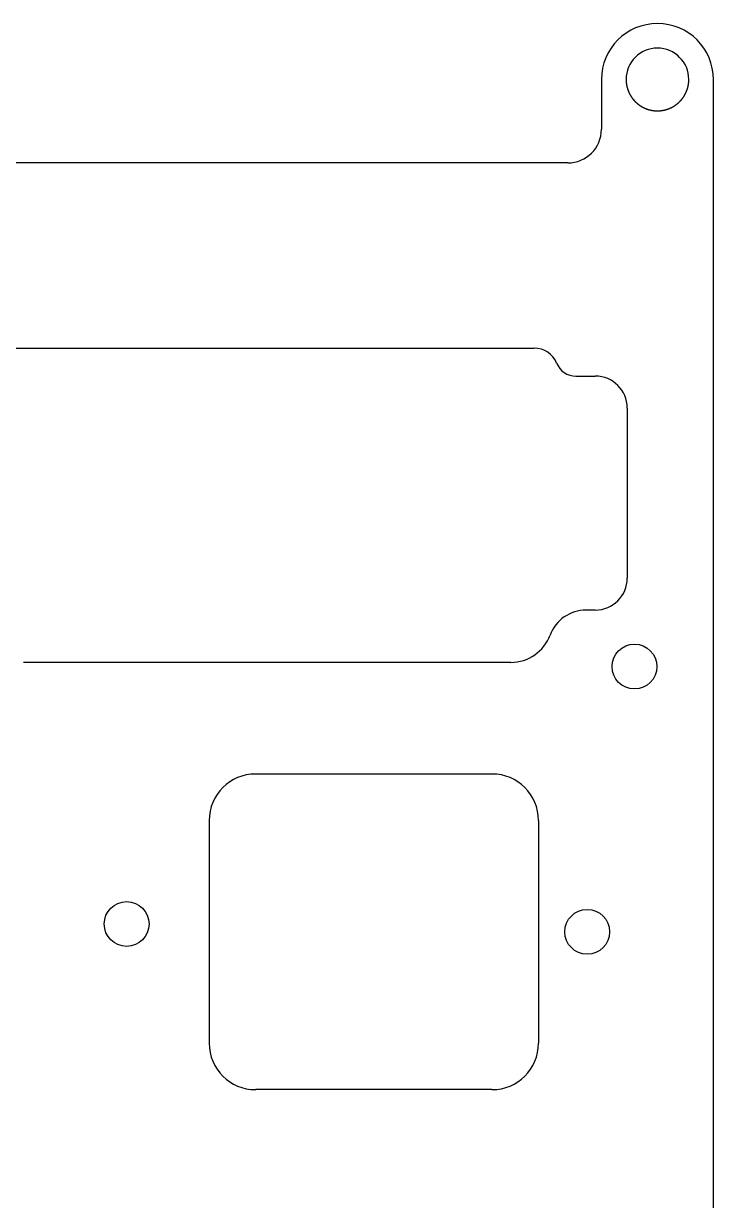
# Model space of a CAD drawing. Header units: millimetres. Extents: x -10 to 277, y -93 to 22.
# Drawn here: x 246.3 to 277.1, y -31 to 21.5 of the extents above; entities that cross this region are included whole.
import ezdxf

# ---------------------------------------------------------------- set-up
doc = ezdxf.new("R2010")
doc.units = ezdxf.units.MM
doc.layers.add('Edge.Cuts', color=53, linetype='CONTINUOUS', true_color=0xc8a339)

msp = doc.modelspace()

# ---------------------------------------------------------------- linework, layer by layer
at = {"layer": 'Edge.Cuts', "linetype": 'CONTINUOUS'}
for p, q in [((272.1, 19.025023), (272.1, 16.8)), ((273.2, 19.025023), (273.20001, 19.019647)), ((273.20001, 19.019647), (273.20004, 19.01425)), ((273.20004, 19.01425), (273.200091, 19.008887)), ((273.200091, 19.008887), (273.200161, 19.003504)), ((273.200161, 19.003504), (273.200252, 18.998153)), ((273.200252, 18.998153), (273.200363, 18.992783)), ((273.200363, 18.992783), (273.200493, 18.987445)), ((273.200493, 18.987445), (273.200645, 18.982086)), ((273.200645, 18.982086), (273.200815, 18.976759)), ((273.200815, 18.976759), (273.201006, 18.971413)), ((273.201006, 18.971413), (273.201217, 18.966096)), ((273.201217, 18.966096), (273.201448, 18.960761)), ((273.201448, 18.960761), (273.201698, 18.955454)), ((273.201698, 18.955454), (273.20197, 18.950129)), ((273.20197, 18.950129), (273.20226, 18.944832)), ((273.20226, 18.944832), (273.202571, 18.939518)), ((273.202571, 18.939518), (273.202901, 18.93423)), ((273.202901, 18.93423), (273.203252, 18.928925)), ((273.203252, 18.928925), (273.203622, 18.923646)), ((275.996317, 18.922807), (275.997039, 18.933305)), ((275.997039, 18.933305), (275.997682, 18.943818)), ((275.997682, 18.943818), (275.998247, 18.954348)), ((275.998247, 18.954348), (275.998733, 18.964895)), ((275.998733, 18.964895), (275.99914, 18.97546)), ((275.99914, 18.97546), (275.999469, 18.986044)), ((275.999469, 18.986044), (275.999719, 18.996647)), ((275.999719, 18.996647), (275.99989, 19.007272)), ((275.99989, 19.007272), (275.999982, 19.017919)), ((275.999982, 19.017919), (276, 19.025023)), ((277.1, -90.725023), (277.1, 19.025023)), ((273.203622, 18.923646), (273.204013, 18.91835)), ((273.204013, 18.91835), (273.204422, 18.913079)), ((273.204422, 18.913079), (273.204853, 18.907792)), ((273.204853, 18.907792), (273.205302, 18.902529)), ((273.205302, 18.902529), (273.205773, 18.89725)), ((273.205773, 18.89725), (273.206262, 18.891994)), ((273.206262, 18.891994), (273.206772, 18.886723)), ((273.206772, 18.886723), (273.207301, 18.881475)), ((273.207301, 18.881475), (273.207851, 18.876212)), ((273.207851, 18.876212), (273.208419, 18.87097)), ((273.208419, 18.87097), (273.20901, 18.865714)), ((273.20901, 18.865714), (273.209617, 18.86048)), ((273.209617, 18.86048), (273.210247, 18.85523)), ((273.210247, 18.85523), (273.210895, 18.850002)), ((273.210895, 18.850002), (273.211565, 18.844759)), ((273.211565, 18.844759), (273.212252, 18.839537)), ((273.212252, 18.839537), (273.212962, 18.8343)), ((273.212962, 18.8343), (273.213689, 18.829084)), ((273.213689, 18.829084), (273.214439, 18.823854)), ((273.214439, 18.823854), (273.215206, 18.818643)), ((273.215206, 18.818643), (273.215995, 18.813418)), ((273.215995, 18.813418), (273.216802, 18.808212)), ((273.216802, 18.808212), (273.217631, 18.802993)), ((273.217631, 18.802993), (273.218478, 18.797793)), ((273.218478, 18.797793), (273.219348, 18.792579)), ((273.219348, 18.792579), (273.220234, 18.787383)), ((273.220234, 18.787383), (273.221144, 18.782174)), ((273.221144, 18.782174), (273.22207, 18.776983)), ((273.22207, 18.776983), (273.22302, 18.771779)), ((273.22302, 18.771779), (273.223986, 18.766592)), ((273.223986, 18.766592), (273.224976, 18.761393)), ((273.224976, 18.761393), (273.225983, 18.75621)), ((273.225983, 18.75621), (273.227012, 18.751016)), ((273.227012, 18.751016), (273.228059, 18.745837)), ((273.228059, 18.745837), (273.229129, 18.740646)), ((273.229129, 18.740646), (273.230216, 18.735471)), ((273.230216, 18.735471), (273.231327, 18.730285)), ((273.231327, 18.730285), (273.232454, 18.725113)), ((273.232454, 18.725113), (273.233605, 18.719931)), ((273.233605, 18.719931), (273.234772, 18.714763)), ((273.234772, 18.714763), (273.235963, 18.709584)), ((273.235963, 18.709584), (273.237172, 18.704419)), ((273.237172, 18.704419), (273.238403, 18.699244)), ((273.238403, 18.699244), (273.239652, 18.694082)), ((273.239652, 18.694082), (273.240924, 18.68891)), ((273.240924, 18.68891), (273.242214, 18.683751)), ((273.242214, 18.683751), (273.243526, 18.678582)), ((273.243526, 18.678582), (273.244857, 18.673427)), ((273.244857, 18.673427), (273.24621, 18.66826)), ((273.24621, 18.66826), (273.247581, 18.663107)), ((273.247581, 18.663107), (273.248976, 18.657944)), ((273.248976, 18.657944), (273.250387, 18.652793)), ((273.250387, 18.652793), (273.251823, 18.647633)), ((273.251823, 18.647633), (273.253276, 18.642484)), ((273.253276, 18.642484), (273.254752, 18.637326)), ((273.254752, 18.637326), (273.256, 18.633023)), ((273.256, 18.633023), (273.257493, 18.627938)), ((273.257493, 18.627938), (273.259011, 18.622844)), ((273.259011, 18.622844), (273.260543, 18.617769)), ((273.260543, 18.617769), (273.2621, 18.612685)), ((273.2621, 18.612685), (273.263671, 18.607621)), ((273.263671, 18.607621), (273.265266, 18.602548)), ((273.265266, 18.602548), (273.266876, 18.597495)), ((273.266876, 18.597495), (273.268509, 18.592433)), ((273.268509, 18.592433), (273.270157, 18.587392)), ((273.270157, 18.587392), (273.271829, 18.582343)), ((273.271829, 18.582343), (273.273516, 18.577314)), ((273.273516, 18.577314), (273.275226, 18.572277)), ((273.275226, 18.572277), (273.276951, 18.567261)), ((273.276951, 18.567261), (273.278699, 18.562238)), ((273.278699, 18.562238), (273.280461, 18.557235)), ((273.280461, 18.557235), (273.282248, 18.552225)), ((273.282248, 18.552225), (273.284048, 18.547236)), ((273.284048, 18.547236), (273.285872, 18.542241)), ((273.285872, 18.542241), (273.287709, 18.537266)), ((273.287709, 18.537266), (273.289571, 18.532285)), ((273.289571, 18.532285), (273.291446, 18.527324)), ((273.291446, 18.527324), (273.293345, 18.522358)), ((273.293345, 18.522358), (273.295257, 18.517413)), ((273.295257, 18.517413), (273.297193, 18.512462)), ((273.297193, 18.512462), (273.299143, 18.507532)), ((273.299143, 18.507532), (273.301116, 18.502597)), ((273.301116, 18.502597), (273.303103, 18.497683)), ((273.303103, 18.497683), (273.305113, 18.492764)), ((273.305113, 18.492764), (273.307136, 18.487865)), ((273.307136, 18.487865), (273.309183, 18.482963)), ((273.309183, 18.482963), (273.311243, 18.478081)), ((273.311243, 18.478081), (273.313327, 18.473195)), ((273.313327, 18.473195), (273.315423, 18.468329)), ((273.315423, 18.468329), (273.317543, 18.46346)), ((273.317543, 18.46346), (273.319676, 18.458612)), ((273.319676, 18.458612), (273.321833, 18.45376)), ((273.321833, 18.45376), (273.324002, 18.448929)), ((273.324002, 18.448929), (273.326195, 18.444095)), ((273.326195, 18.444095), (273.3284, 18.439281)), ((273.3284, 18.439281), (273.330629, 18.434465)), ((273.330629, 18.434465), (273.332871, 18.429669)), ((273.332871, 18.429669), (273.335135, 18.42487)), ((273.335135, 18.42487), (273.337413, 18.420092)), ((273.337413, 18.420092), (273.339714, 18.415312)), ((273.339714, 18.415312), (273.342027, 18.410552)), ((273.342027, 18.410552), (273.344363, 18.405791)), ((273.344363, 18.405791), (273.346712, 18.401049)), ((275.852948, 18.400367), (275.857617, 18.409824)), ((275.857617, 18.409824), (275.862215, 18.419316)), ((275.862215, 18.419316), (275.866742, 18.428845)), ((275.866742, 18.428845), (275.871197, 18.438408)), ((275.871197, 18.438408), (275.875581, 18.448006)), ((275.875581, 18.448006), (275.879892, 18.457639)), ((275.879892, 18.457639), (275.884132, 18.467305)), ((275.884132, 18.467305), (275.888299, 18.477004)), ((275.888299, 18.477004), (275.892394, 18.486736)), ((275.892394, 18.486736), (275.896415, 18.4965)), ((275.896415, 18.4965), (275.900364, 18.506295)), ((275.900364, 18.506295), (275.904239, 18.516121)), ((275.904239, 18.516121), (275.90804, 18.525976)), ((275.90804, 18.525976), (275.911768, 18.535861)), ((275.911768, 18.535861), (275.915421, 18.545775)), ((275.915421, 18.545775), (275.918999, 18.555716)), ((275.918999, 18.555716), (275.922502, 18.565684)), ((275.922502, 18.565684), (275.92593, 18.575677)), ((275.92593, 18.575677), (275.929283, 18.585696)), ((275.929283, 18.585696), (275.93256, 18.595739)), ((275.93256, 18.595739), (275.93576, 18.605804)), ((275.93576, 18.605804), (275.938884, 18.615891)), ((275.938884, 18.615891), (275.941931, 18.625999)), ((275.941931, 18.625999), (275.944, 18.633023)), ((275.944, 18.633023), (275.946951, 18.643284)), ((275.946951, 18.643284), (275.949821, 18.65355)), ((275.949821, 18.65355), (275.952609, 18.663819)), ((275.952609, 18.663819), (275.955316, 18.674092)), ((275.955316, 18.674092), (275.957942, 18.68437)), ((275.957942, 18.68437), (275.960487, 18.694653)), ((275.960487, 18.694653), (275.962951, 18.704941)), ((275.962951, 18.704941), (275.965335, 18.715235)), ((275.965335, 18.715235), (275.967638, 18.725534)), ((275.967638, 18.725534), (275.969861, 18.73584)), ((275.969861, 18.73584), (275.972005, 18.746152)), ((275.972005, 18.746152), (275.974068, 18.75647)), ((275.974068, 18.75647), (275.976052, 18.766796)), ((275.976052, 18.766796), (275.977956, 18.777129)), ((275.977956, 18.777129), (275.97978, 18.78747)), ((275.97978, 18.78747), (275.981526, 18.797819)), ((275.981526, 18.797819), (275.983192, 18.808177)), ((275.983192, 18.808177), (275.984779, 18.818543)), ((275.984779, 18.818543), (275.986287, 18.828919)), ((275.986287, 18.828919), (275.987716, 18.839305)), ((275.987716, 18.839305), (275.989067, 18.849701)), ((275.989067, 18.849701), (275.990338, 18.860108)), ((275.990338, 18.860108), (275.991531, 18.870527)), ((275.991531, 18.870527), (275.992646, 18.880957)), ((275.992646, 18.880957), (275.993681, 18.891399)), ((275.993681, 18.891399), (275.994639, 18.901855)), ((275.994639, 18.901855), (275.995517, 18.912324)), ((275.995517, 18.912324), (275.996317, 18.922807)), ((273.346712, 18.401049), (273.349084, 18.396306)), ((273.349084, 18.396306), (273.351469, 18.391583)), ((273.351469, 18.391583), (273.353876, 18.386859)), ((273.353876, 18.386859), (273.356296, 18.382155)), ((273.356296, 18.382155), (273.35874, 18.37745)), ((273.35874, 18.37745), (273.361195, 18.372765)), ((273.361195, 18.372765), (273.363673, 18.368078)), ((273.363673, 18.368078), (273.366164, 18.363412)), ((273.366164, 18.363412), (273.368678, 18.358746)), ((273.368678, 18.358746), (273.371204, 18.354099)), ((273.371204, 18.354099), (273.373753, 18.349452)), ((273.373753, 18.349452), (273.376313, 18.344825)), ((273.376313, 18.344825), (273.378898, 18.340197)), ((273.378898, 18.340197), (273.381493, 18.335589)), ((273.381493, 18.335589), (273.384112, 18.330982)), ((273.384112, 18.330982), (273.386743, 18.326394)), ((273.386743, 18.326394), (273.389397, 18.321806)), ((273.389397, 18.321806), (273.392063, 18.317238)), ((273.392063, 18.317238), (273.394752, 18.31267)), ((273.394752, 18.31267), (273.397452, 18.308122)), ((273.397452, 18.308122), (273.400176, 18.303575)), ((273.400176, 18.303575), (273.402911, 18.299046)), ((273.402911, 18.299046), (273.40567, 18.294519)), ((273.40567, 18.294519), (273.40844, 18.290011)), ((273.40844, 18.290011), (273.411233, 18.285505)), ((273.411233, 18.285505), (273.414037, 18.281017)), ((273.414037, 18.281017), (273.416865, 18.276531)), ((273.416865, 18.276531), (273.419704, 18.272063)), ((273.419704, 18.272063), (273.422566, 18.267598)), ((273.422566, 18.267598), (273.42544, 18.263151)), ((273.42544, 18.263151), (273.428336, 18.258706)), ((273.428336, 18.258706), (273.431244, 18.25428)), ((273.431244, 18.25428), (273.434175, 18.249856)), ((273.434175, 18.249856), (273.437118, 18.24545)), ((273.437118, 18.24545), (273.440083, 18.241047)), ((273.440083, 18.241047), (273.44306, 18.236662)), ((273.44306, 18.236662), (273.44606, 18.23228)), ((273.44606, 18.23228), (273.449072, 18.227916)), ((273.449072, 18.227916), (273.452106, 18.223554)), ((273.452106, 18.223554), (273.455151, 18.219211)), ((273.455151, 18.219211), (273.45822, 18.214871)), ((273.45822, 18.214871), (273.4613, 18.210549)), ((273.4613, 18.210549), (273.464402, 18.20623)), ((273.464402, 18.20623), (273.467517, 18.201929)), ((273.467517, 18.201929), (273.470654, 18.19763)), ((273.470654, 18.19763), (273.473802, 18.193351)), ((273.473802, 18.193351), (273.476973, 18.189074)), ((273.476973, 18.189074), (273.48, 18.185023)), ((273.48, 18.185023), (273.483127, 18.18087)), ((273.483127, 18.18087), (273.486277, 18.17672)), ((273.486277, 18.17672), (273.489444, 18.172582)), ((273.489444, 18.172582), (273.492633, 18.168447)), ((273.492633, 18.168447), (273.495838, 18.164323)), ((273.495838, 18.164323), (273.499066, 18.160204)), ((273.499066, 18.160204), (273.50231, 18.156097)), ((273.50231, 18.156097), (273.505575, 18.151994)), ((273.505575, 18.151994), (273.508857, 18.147904)), ((273.508857, 18.147904), (273.51216, 18.143818)), ((273.51216, 18.143818), (273.515479, 18.139745)), ((273.515479, 18.139745), (273.51882, 18.135678)), ((273.51882, 18.135678), (273.522175, 18.131623)), ((273.522175, 18.131623), (273.525552, 18.127574)), ((273.525552, 18.127574), (273.528943, 18.123539)), ((273.528943, 18.123539), (273.532356, 18.11951)), ((273.532356, 18.11951), (273.535783, 18.115495)), ((273.535783, 18.115495), (273.539232, 18.111486)), ((273.539232, 18.111486), (273.542694, 18.107492)), ((273.542694, 18.107492), (273.546177, 18.103503)), ((273.546177, 18.103503), (273.549674, 18.09953)), ((273.549674, 18.09953), (273.553192, 18.095564)), ((273.553192, 18.095564), (273.556722, 18.091613)), ((273.556722, 18.091613), (273.560274, 18.087669)), ((273.560274, 18.087669), (273.563838, 18.083741)), ((273.563838, 18.083741), (273.567423, 18.079819)), ((273.567423, 18.079819), (273.57102, 18.075915)), ((273.57102, 18.075915), (273.574638, 18.072017)), ((273.574638, 18.072017), (273.578267, 18.068136)), ((273.578267, 18.068136), (273.581917, 18.064263)), ((273.581917, 18.064263), (273.585578, 18.060406)), ((273.585578, 18.060406), (273.58926, 18.056558)), ((273.58926, 18.056558), (273.592953, 18.052727)), ((273.592953, 18.052727), (273.596666, 18.048904)), ((273.596666, 18.048904), (273.600389, 18.045098)), ((273.600389, 18.045098), (273.604133, 18.041301)), ((273.604133, 18.041301), (273.607887, 18.037522)), ((273.607887, 18.037522), (273.611661, 18.033751)), ((273.611661, 18.033751), (273.615445, 18.029999)), ((273.615445, 18.029999), (273.619248, 18.026256)), ((273.619248, 18.026256), (273.623062, 18.022531)), ((273.623062, 18.022531), (273.626895, 18.018814)), ((273.626895, 18.018814), (273.630737, 18.015117)), ((273.630737, 18.015117), (273.634598, 18.011429)), ((273.634598, 18.011429), (273.638469, 18.00776)), ((273.638469, 18.00776), (273.642359, 18.004101)), ((273.642359, 18.004101), (273.646257, 18.000461)), ((273.646257, 18.000461), (273.650175, 17.99683)), ((273.650175, 17.99683), (273.654101, 17.993219)), ((273.654101, 17.993219), (273.658046, 17.989618)), ((273.658046, 17.989618), (273.661999, 17.986036)), ((273.661999, 17.986036), (273.665971, 17.982465)), ((273.665971, 17.982465), (273.669951, 17.978914)), ((273.669951, 17.978914), (273.673949, 17.975372)), ((273.673949, 17.975372), (273.677955, 17.971852)), ((273.677955, 17.971852), (273.681979, 17.968341)), ((273.681979, 17.968341), (273.686011, 17.964851)), ((273.686011, 17.964851), (273.69006, 17.961371)), ((273.69006, 17.961371), (273.694117, 17.957912)), ((273.694117, 17.957912), (273.698192, 17.954464)), ((273.698192, 17.954464), (273.702273, 17.951037)), ((273.702273, 17.951037), (273.706373, 17.94762)), ((273.706373, 17.94762), (273.710479, 17.944224)), ((273.710479, 17.944224), (273.714603, 17.94084)), ((273.714603, 17.94084), (273.718733, 17.937476)), ((273.718733, 17.937476), (273.72288, 17.934124)), ((273.72288, 17.934124), (273.727034, 17.930793)), ((273.727034, 17.930793), (273.731205, 17.927474)), ((273.731205, 17.927474), (273.735382, 17.924176)), ((273.735382, 17.924176), (273.739576, 17.920889)), ((273.739576, 17.920889), (273.743775, 17.917624)), ((273.743775, 17.917624), (273.747992, 17.914371)), ((273.747992, 17.914371), (273.752214, 17.911139)), ((273.752214, 17.911139), (273.756453, 17.907919)), ((273.756453, 17.907919), (273.760697, 17.904721)), ((273.760697, 17.904721), (273.764958, 17.901535)), ((273.764958, 17.901535), (273.769224, 17.89837)), ((273.769224, 17.89837), (273.773507, 17.895218)), ((273.773507, 17.895218), (273.777793, 17.892088)), ((273.777793, 17.892088), (273.782097, 17.88897)), ((273.782097, 17.88897), (273.786405, 17.885874)), ((273.786405, 17.885874), (273.79073, 17.882791)), ((273.79073, 17.882791), (273.795058, 17.879729)), ((273.795058, 17.879729), (273.799404, 17.876681)), ((273.799404, 17.876681), (273.803752, 17.873654)), ((275.393476, 17.871738), (275.402157, 17.877773)), ((275.402157, 17.877773), (275.410797, 17.883877)), ((275.410797, 17.883877), (275.419397, 17.89005)), ((275.419397, 17.89005), (275.427955, 17.896292)), ((275.427955, 17.896292), (275.436471, 17.902601)), ((275.436471, 17.902601), (275.444944, 17.908978)), ((275.444944, 17.908978), (275.453373, 17.915421)), ((275.453373, 17.915421), (275.461757, 17.921931)), ((275.461757, 17.921931), (275.470097, 17.928507)), ((275.470097, 17.928507), (275.47839, 17.935148)), ((275.47839, 17.935148), (275.486636, 17.941854)), ((275.486636, 17.941854), (275.494835, 17.948624)), ((275.494835, 17.948624), (275.502985, 17.955458)), ((275.502985, 17.955458), (275.511087, 17.962354)), ((275.511087, 17.962354), (275.519138, 17.969313)), ((275.519138, 17.969313), (275.527138, 17.976333)), ((275.527138, 17.976333), (275.535086, 17.983413)), ((275.535086, 17.983413), (275.542982, 17.990554)), ((275.542982, 17.990554), (275.550825, 17.997754)), ((275.550825, 17.997754), (275.558612, 18.005012)), ((275.558612, 18.005012), (275.566345, 18.012328)), ((275.566345, 18.012328), (275.574021, 18.0197)), ((275.574021, 18.0197), (275.58164, 18.027128)), ((275.58164, 18.027128), (275.589201, 18.03461)), ((275.589201, 18.03461), (275.596702, 18.042146)), ((275.596702, 18.042146), (275.604144, 18.049735)), ((275.604144, 18.049735), (275.611524, 18.057375)), ((275.611524, 18.057375), (275.618842, 18.065066)), ((275.618842, 18.065066), (275.626097, 18.072806)), ((275.626097, 18.072806), (275.633288, 18.080595)), ((275.633288, 18.080595), (275.640414, 18.08843)), ((275.640414, 18.08843), (275.647473, 18.096311)), ((275.647473, 18.096311), (275.654465, 18.104237)), ((275.654465, 18.104237), (275.661389, 18.112205)), ((275.661389, 18.112205), (275.668243, 18.120216)), ((275.668243, 18.120216), (275.675027, 18.128266)), ((275.675027, 18.128266), (275.681739, 18.136356)), ((275.681739, 18.136356), (275.688379, 18.144483)), ((275.688379, 18.144483), (275.694945, 18.152646)), ((275.694945, 18.152646), (275.701436, 18.160843)), ((275.701436, 18.160843), (275.707852, 18.169073)), ((275.707852, 18.169073), (275.714191, 18.177335)), ((275.714191, 18.177335), (275.72, 18.185023)), ((275.72, 18.185023), (275.72633, 18.19353)), ((275.72633, 18.19353), (275.732592, 18.202078)), ((275.732592, 18.202078), (275.738786, 18.210669)), ((275.738786, 18.210669), (275.744911, 18.2193)), ((275.744911, 18.2193), (275.750968, 18.227973)), ((275.750968, 18.227973), (275.756957, 18.236687)), ((275.756957, 18.236687), (275.762877, 18.245443)), ((275.762877, 18.245443), (275.768728, 18.254239)), ((275.768728, 18.254239), (275.774511, 18.263075)), ((275.774511, 18.263075), (275.780225, 18.271953)), ((275.780225, 18.271953), (275.785871, 18.28087)), ((275.785871, 18.28087), (275.791447, 18.289828)), ((275.791447, 18.289828), (275.796955, 18.298826)), ((275.796955, 18.298826), (275.802393, 18.307863)), ((275.802393, 18.307863), (275.807762, 18.31694)), ((275.807762, 18.31694), (275.813062, 18.326057)), ((275.813062, 18.326057), (275.818293, 18.335212)), ((275.818293, 18.335212), (275.823453, 18.344406)), ((275.823453, 18.344406), (275.828545, 18.353638)), ((275.828545, 18.353638), (275.833566, 18.362909)), ((275.833566, 18.362909), (275.838517, 18.372218)), ((275.838517, 18.372218), (275.843398, 18.381564)), ((275.843398, 18.381564), (275.848208, 18.390947)), ((275.848208, 18.390947), (275.852948, 18.400367)), ((273.803752, 17.873654), (273.808118, 17.87064)), ((273.808118, 17.87064), (273.812486, 17.867648)), ((273.812486, 17.867648), (273.816872, 17.86467)), ((273.816872, 17.86467), (273.82126, 17.861713)), ((273.82126, 17.861713), (273.825665, 17.858769)), ((273.825665, 17.858769), (273.830072, 17.855848)), ((273.830072, 17.855848), (273.834496, 17.85294)), ((273.834496, 17.85294), (273.838923, 17.850054)), ((273.838923, 17.850054), (273.843366, 17.847182)), ((273.843366, 17.847182), (273.847811, 17.844331)), ((273.847811, 17.844331), (273.852273, 17.841495)), ((273.852273, 17.841495), (273.856737, 17.83868)), ((273.856737, 17.83868), (273.861216, 17.83588)), ((273.861216, 17.83588), (273.865699, 17.833101)), ((273.865699, 17.833101), (273.870196, 17.830336)), ((273.870196, 17.830336), (273.874696, 17.827594)), ((273.874696, 17.827594), (273.879212, 17.824866)), ((273.879212, 17.824866), (273.883729, 17.822159)), ((273.883729, 17.822159), (273.888262, 17.819467)), ((273.888262, 17.819467), (273.892797, 17.816797)), ((273.892797, 17.816797), (273.897347, 17.814141)), ((273.897347, 17.814141), (273.901899, 17.811508)), ((273.901899, 17.811508), (273.906466, 17.808889)), ((273.906466, 17.808889), (273.911035, 17.806292)), ((273.911035, 17.806292), (273.915619, 17.803709)), ((273.915619, 17.803709), (273.920204, 17.801149)), ((273.920204, 17.801149), (273.924805, 17.798603)), ((273.924805, 17.798603), (273.929406, 17.79608)), ((273.929406, 17.79608), (273.934023, 17.793571)), ((273.934023, 17.793571), (273.941176, 17.789729)), ((273.941176, 17.789729), (273.94582, 17.787264)), ((273.94582, 17.787264), (273.950477, 17.784814)), ((273.950477, 17.784814), (273.955146, 17.78238)), ((273.955146, 17.78238), (273.959828, 17.779963)), ((273.959828, 17.779963), (273.964521, 17.777562)), ((273.964521, 17.777562), (273.969227, 17.775177)), ((273.969227, 17.775177), (273.973943, 17.77281)), ((273.973943, 17.77281), (273.978672, 17.770458)), ((273.978672, 17.770458), (273.983411, 17.768124)), ((273.983411, 17.768124), (273.988163, 17.765806)), ((273.988163, 17.765806), (273.992924, 17.763505)), ((273.992924, 17.763505), (273.997697, 17.761221)), ((273.997697, 17.761221), (274.002479, 17.758955)), ((274.002479, 17.758955), (274.007274, 17.756705)), ((274.007274, 17.756705), (274.012076, 17.754474)), ((274.012076, 17.754474), (274.016891, 17.752258)), ((274.016891, 17.752258), (274.021714, 17.750062)), ((274.021714, 17.750062), (274.026548, 17.747882)), ((274.026548, 17.747882), (274.03139, 17.74572)), ((274.03139, 17.74572), (274.036244, 17.743575)), ((274.036244, 17.743575), (274.041104, 17.74145)), ((274.041104, 17.74145), (274.045976, 17.73934)), ((274.045976, 17.73934), (274.050854, 17.737251)), ((274.050854, 17.737251), (274.055743, 17.735178)), ((274.055743, 17.735178), (274.060638, 17.733124)), ((274.060638, 17.733124), (274.065545, 17.731087)), ((274.065545, 17.731087), (274.070456, 17.72907)), ((274.070456, 17.72907), (274.075379, 17.72707)), ((274.075379, 17.72707), (274.080306, 17.72509)), ((274.080306, 17.72509), (274.085244, 17.723127)), ((274.085244, 17.723127), (274.090187, 17.721183)), ((274.090187, 17.721183), (274.09514, 17.719258)), ((274.09514, 17.719258), (274.100097, 17.717352)), ((274.100097, 17.717352), (274.105064, 17.715463)), ((274.105064, 17.715463), (274.110034, 17.713595)), ((274.110034, 17.713595), (274.115015, 17.711744)), ((274.115015, 17.711744), (274.119999, 17.709914)), ((274.119999, 17.709914), (274.124993, 17.708101)), ((274.124993, 17.708101), (274.129989, 17.706309)), ((274.129989, 17.706309), (274.134995, 17.704534)), ((274.134995, 17.704534), (274.140003, 17.70278)), ((274.140003, 17.70278), (274.14502, 17.701044)), ((274.14502, 17.701044), (274.150039, 17.699329)), ((274.150039, 17.699329), (274.155068, 17.697631)), ((274.155068, 17.697631), (274.160098, 17.695954)), ((274.160098, 17.695954), (274.165137, 17.694295)), ((274.165137, 17.694295), (274.170176, 17.692658)), ((274.170176, 17.692658), (274.175225, 17.691038)), ((274.175225, 17.691038), (274.180274, 17.689439)), ((274.180274, 17.689439), (274.185331, 17.687858)), ((274.185331, 17.687858), (274.190389, 17.686299)), ((274.190389, 17.686299), (274.195455, 17.684758)), ((274.195455, 17.684758), (274.200521, 17.683237)), ((274.200521, 17.683237), (274.205595, 17.681736)), ((274.205595, 17.681736), (274.210668, 17.680255)), ((274.210668, 17.680255), (274.215749, 17.678793)), ((274.215749, 17.678793), (274.220829, 17.677352)), ((274.220829, 17.677352), (274.225917, 17.67593)), ((274.225917, 17.67593), (274.231004, 17.674529)), ((274.231004, 17.674529), (274.236098, 17.673146)), ((274.236098, 17.673146), (274.24119, 17.671785)), ((274.24119, 17.671785), (274.24629, 17.670442)), ((274.24629, 17.670442), (274.255384, 17.6681)), ((274.255384, 17.6681), (274.265577, 17.665553)), ((274.265577, 17.665553), (274.275803, 17.663079)), ((274.275803, 17.663079), (274.286061, 17.660681)), ((274.286061, 17.660681), (274.296349, 17.658358)), ((274.296349, 17.658358), (274.306665, 17.65611)), ((274.306665, 17.65611), (274.317009, 17.653938)), ((274.317009, 17.653938), (274.327378, 17.651842)), ((274.327378, 17.651842), (274.332572, 17.650823)), ((274.332572, 17.650823), (274.337772, 17.649824)), ((274.337772, 17.649824), (274.342977, 17.648843)), ((274.342977, 17.648843), (274.348188, 17.647882)), ((274.348188, 17.647882), (274.353404, 17.64694)), ((274.353404, 17.64694), (274.358626, 17.646018)), ((274.358626, 17.646018), (274.363852, 17.645115)), ((274.363852, 17.645115), (274.369083, 17.644232)), ((274.369083, 17.644232), (274.374319, 17.643368)), ((274.374319, 17.643368), (274.379559, 17.642523)), ((274.379559, 17.642523), (274.384803, 17.641698)), ((274.384803, 17.641698), (274.390051, 17.640893)), ((274.390051, 17.640893), (274.395303, 17.640108)), ((274.395303, 17.640108), (274.400559, 17.639342)), ((274.400559, 17.639342), (274.405818, 17.638596)), ((274.405818, 17.638596), (274.41108, 17.637869)), ((274.41108, 17.637869), (274.416345, 17.637163)), ((274.416345, 17.637163), (274.421614, 17.636476)), ((274.421614, 17.636476), (274.426884, 17.635809)), ((274.426884, 17.635809), (274.432158, 17.635162)), ((274.432158, 17.635162), (274.437433, 17.634535)), ((274.437433, 17.634535), (274.442712, 17.633927)), ((274.442712, 17.633927), (274.447991, 17.63334)), ((274.447991, 17.63334), (274.453273, 17.632773)), ((274.453273, 17.632773), (274.458555, 17.632225)), ((274.458555, 17.632225), (274.46384, 17.631697)), ((274.46384, 17.631697), (274.469125, 17.63119)), ((274.469125, 17.63119), (274.474413, 17.630702)), ((274.474413, 17.630702), (274.479699, 17.630235)), ((274.479699, 17.630235), (274.484988, 17.629787)), ((274.484988, 17.629787), (274.490276, 17.62936)), ((274.490276, 17.62936), (274.495566, 17.628953)), ((274.495566, 17.628953), (274.500853, 17.628565)), ((274.500853, 17.628565), (274.506143, 17.628198)), ((274.506143, 17.628198), (274.511431, 17.627851)), ((274.511431, 17.627851), (274.51672, 17.627524)), ((274.51672, 17.627524), (274.522006, 17.627217)), ((274.522006, 17.627217), (274.527294, 17.62693)), ((274.527294, 17.62693), (274.532578, 17.626663)), ((274.532578, 17.626663), (274.537864, 17.626417)), ((274.537864, 17.626417), (274.543146, 17.62619)), ((274.543146, 17.62619), (274.548429, 17.625984)), ((274.548429, 17.625984), (274.553707, 17.625797)), ((274.553707, 17.625797), (274.558986, 17.625631)), ((274.558986, 17.625631), (274.564261, 17.625485)), ((274.564261, 17.625485), (274.569536, 17.625359)), ((274.569536, 17.625359), (274.574806, 17.625253)), ((274.574806, 17.625253), (274.580076, 17.625167)), ((274.580076, 17.625167), (274.585341, 17.625101)), ((274.585341, 17.625101), (274.590606, 17.625055)), ((274.590606, 17.625055), (274.6, 17.625023)), ((274.6, 17.625023), (274.610505, 17.625063)), ((274.610505, 17.625063), (274.621022, 17.625183)), ((274.621022, 17.625183), (274.63155, 17.625383)), ((274.63155, 17.625383), (274.642088, 17.625663)), ((274.642088, 17.625663), (274.652635, 17.626024)), ((274.652635, 17.626024), (274.663189, 17.626464)), ((274.663189, 17.626464), (274.673749, 17.626985)), ((274.673749, 17.626985), (274.684313, 17.627586)), ((274.684313, 17.627586), (274.69488, 17.628268)), ((274.69488, 17.628268), (274.705449, 17.629029)), ((274.705449, 17.629029), (274.716018, 17.629871)), ((274.716018, 17.629871), (274.726585, 17.630793)), ((274.726585, 17.630793), (274.737149, 17.631795)), ((274.737149, 17.631795), (274.74771, 17.632877)), ((274.74771, 17.632877), (274.758264, 17.634038)), ((274.758264, 17.634038), (274.768811, 17.635279)), ((274.768811, 17.635279), (274.77935, 17.6366)), ((274.77935, 17.6366), (274.789878, 17.638)), ((274.789878, 17.638), (274.800394, 17.639479)), ((274.800394, 17.639479), (274.810897, 17.641037)), ((274.810897, 17.641037), (274.821385, 17.642674)), ((274.821385, 17.642674), (274.831857, 17.644389)), ((274.831857, 17.644389), (274.837087, 17.645276)), ((274.837087, 17.645276), (274.842312, 17.646182)), ((274.842312, 17.646182), (274.847532, 17.647108)), ((274.847532, 17.647108), (274.852747, 17.648053)), ((274.852747, 17.648053), (274.857956, 17.649018)), ((274.857956, 17.649018), (274.863161, 17.650002)), ((274.863161, 17.650002), (274.86836, 17.651005)), ((274.86836, 17.651005), (274.873553, 17.652027)), ((274.873553, 17.652027), (274.87874, 17.653069)), ((274.87874, 17.653069), (274.883921, 17.65413)), ((274.883921, 17.65413), (274.889095, 17.65521)), ((274.889095, 17.65521), (274.894264, 17.656309)), ((274.894264, 17.656309), (274.899425, 17.657427)), ((274.899425, 17.657427), (274.90458, 17.658564)), ((274.90458, 17.658564), (274.909727, 17.65972)), ((274.909727, 17.65972), (274.914867, 17.660895)), ((274.914867, 17.660895), (274.92, 17.662088)), ((274.92, 17.662088), (274.925126, 17.663301)), ((274.925126, 17.663301), (274.930243, 17.664532)), ((274.930243, 17.664532), (274.935352, 17.665782)), ((274.935352, 17.665782), (274.944615, 17.6681)), ((274.944615, 17.6681), (274.954795, 17.670727)), ((274.954795, 17.670727), (274.964966, 17.673433)), ((274.964966, 17.673433), (274.975125, 17.67622)), ((274.975125, 17.67622), (274.985273, 17.679085)), ((274.985273, 17.679085), (274.995406, 17.682031)), ((274.995406, 17.682031), (275.005526, 17.685055)), ((275.005526, 17.685055), (275.015629, 17.688157)), ((275.015629, 17.688157), (275.025716, 17.691338)), ((275.025716, 17.691338), (275.035785, 17.694597)), ((275.035785, 17.694597), (275.045834, 17.697934)), ((275.045834, 17.697934), (275.055863, 17.701349)), ((275.055863, 17.701349), (275.065871, 17.70484)), ((275.065871, 17.70484), (275.075855, 17.708408)), ((275.075855, 17.708408), (275.085815, 17.712052)), ((275.085815, 17.712052), (275.095749, 17.715771)), ((275.095749, 17.715771), (275.105656, 17.719566)), ((275.105656, 17.719566), (275.115535, 17.723436)), ((275.115535, 17.723436), (275.125385, 17.72738)), ((275.125385, 17.72738), (275.135204, 17.731397)), ((275.135204, 17.731397), (275.144991, 17.735488)), ((275.144991, 17.735488), (275.154744, 17.739651)), ((275.154744, 17.739651), (275.164462, 17.743886)), ((275.164462, 17.743886), (275.174144, 17.748193)), ((275.174144, 17.748193), (275.183788, 17.75257)), ((275.183788, 17.75257), (275.193393, 17.757017)), ((275.193393, 17.757017), (275.202958, 17.761534)), ((275.202958, 17.761534), (275.212481, 17.766119)), ((275.212481, 17.766119), (275.221961, 17.770772)), ((275.221961, 17.770772), (275.231396, 17.775492)), ((275.231396, 17.775492), (275.240785, 17.780279)), ((275.240785, 17.780279), (275.250126, 17.785131)), ((275.250126, 17.785131), (275.258823, 17.789729)), ((275.258823, 17.789729), (275.26804, 17.79469)), ((275.26804, 17.79469), (275.277224, 17.799724)), ((275.277224, 17.799724), (275.286377, 17.804831)), ((275.286377, 17.804831), (275.295495, 17.810011)), ((275.295495, 17.810011), (275.304581, 17.815264)), ((275.304581, 17.815264), (275.313632, 17.82059)), ((275.313632, 17.82059), (275.322649, 17.825987)), ((275.322649, 17.825987), (275.331631, 17.831457)), ((275.331631, 17.831457), (275.340577, 17.836998)), ((275.340577, 17.836998), (275.349487, 17.842611)), ((275.349487, 17.842611), (275.358361, 17.848295)), ((275.358361, 17.848295), (275.367197, 17.85405)), ((275.367197, 17.85405), (275.375995, 17.859876)), ((275.375995, 17.859876), (275.384755, 17.865772)), ((275.384755, 17.865772), (275.393476, 17.871738)), ((270.6, 15.3), (219.8295, 15.3))]:
    msp.add_line(p, q, dxfattribs=at)
at = {"layer": 'Edge.Cuts', "linetype": 'Continuous'}
for p, q in [((245.24718, 7.0276), (269.10242, 7.0276)), ((270.95963, 5.77544), (271.82524, 5.77544)), ((273.25024, 4.35044), (273.25024, -3.25044)), ((271.82524, -4.67544), (271.4212, -4.67544)), ((268.0503, -7.01191), (246.2993, -7.01191)), ((267.2125, -12), (256.662499, -12)), ((254.5875, -14.075), (254.5875, -24.025001)), ((269.2875, -14.075), (269.2875, -24.025)), ((267.2125, -26.1), (256.6625, -26.1))]:
    msp.add_line(p, q, dxfattribs=at)
at = {"layer": 'Edge.Cuts'}
for centre in [(273.575, -7.2), (250.9012, -18.7), (271.4625, -19.05)]:
    msp.add_circle(centre, 1, dxfattribs=at)
for centre, radius, start, end in [((274.6, 19.025023), 2.5, 0, 180), ((274.6, 19.025023), 1.4, 0, 180), ((270.599999, 16.800001), 1.500001, -89.9999618, -0.0000382), ((269.1024, 5.9526), 1.075, 22.0238993, 89.998934), ((270.9596, 6.7039), 0.92846, 202.0262568, 270.0018513), ((271.82524, 4.35044), 1.425, 0, 90), ((271.8252, -3.2504), 1.42504, 270.0016083, 359.9983917), ((271.4212, -6.4004), 1.724938, 90, 159.4534018), ((268.0503, -5.137), 1.874943, 270, 339.454935), ((256.6625, -14.075), 2.075, 90.0000276, 180), ((267.2125, -14.075), 2.075, 0, 90), ((256.6625, -24.025), 2.075, 180.0000276, 270), ((267.2125, -24.025), 2.075, 270, 0)]:
    msp.add_arc(centre, radius, start, end, dxfattribs=at)

doc.saveas('drawing.dxf')
